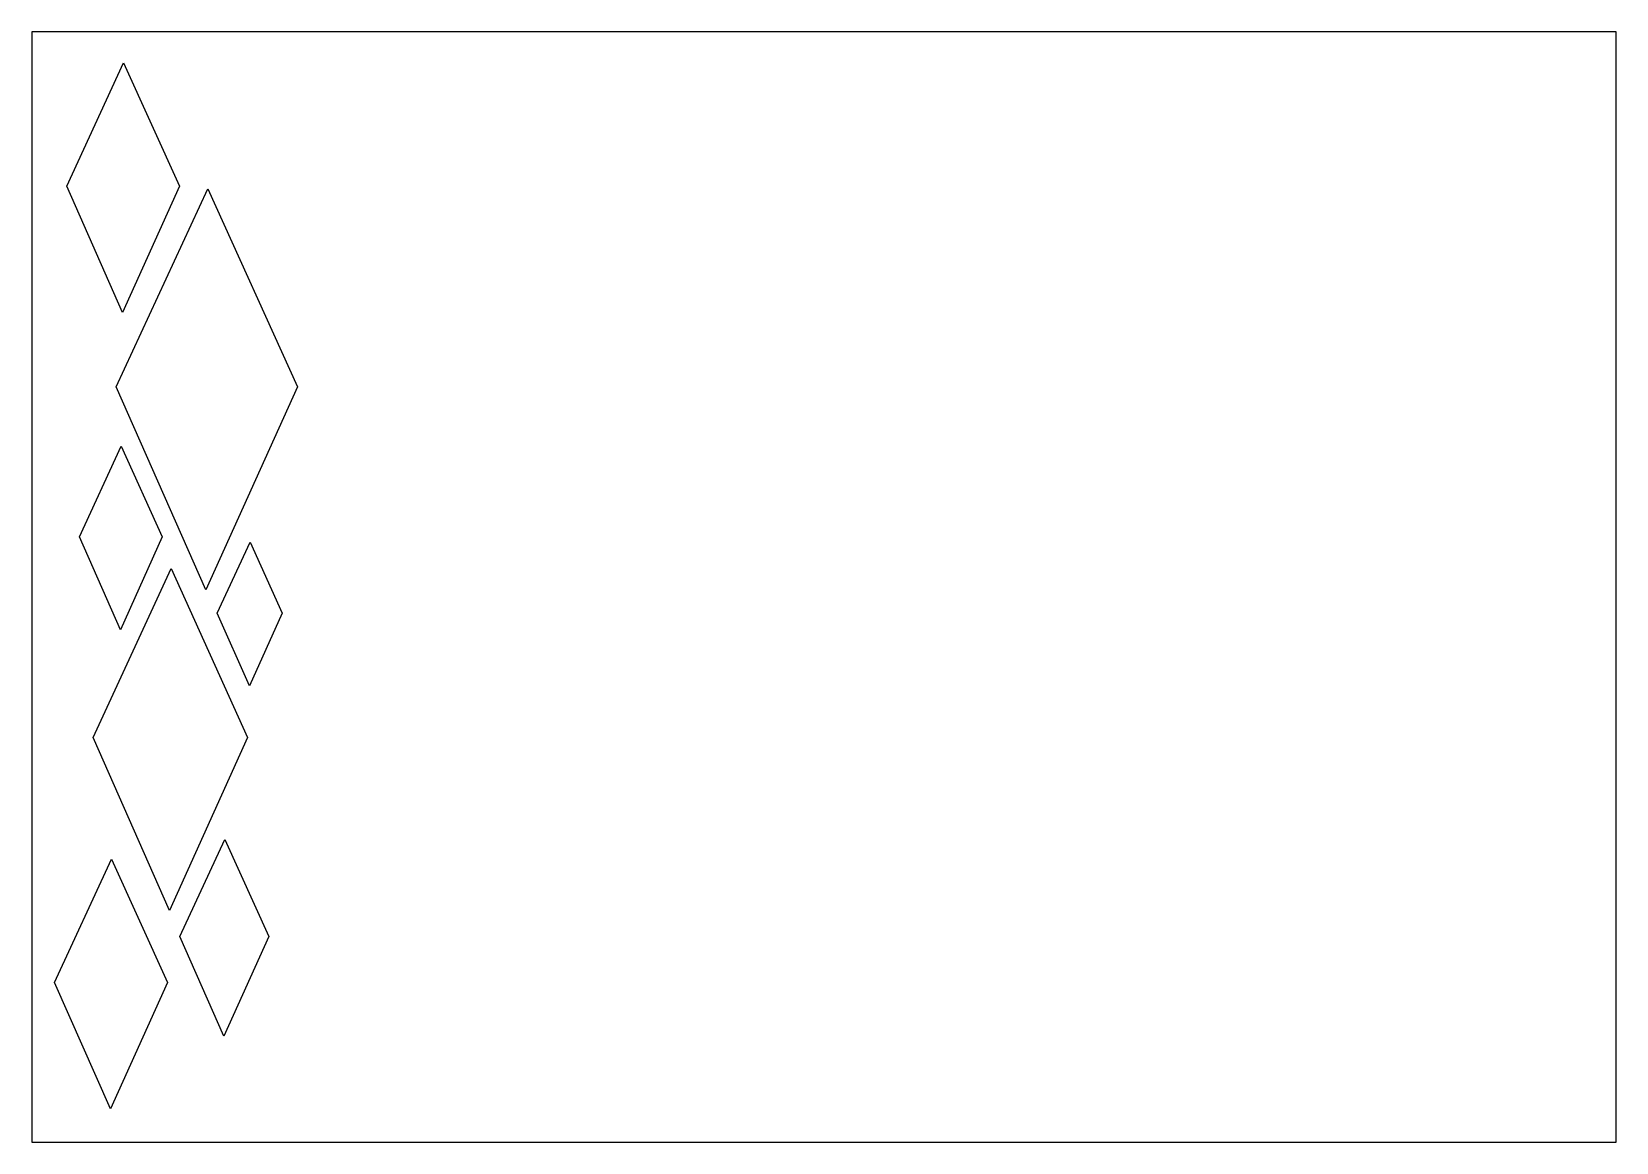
# Model space of a CAD drawing. Header units: centimetres. Extents: x -9.5 to 9.5, y -6.7 to 6.7.
import ezdxf

# ---------------------------------------------------------------- set-up
doc = ezdxf.new("R2010")
doc.units = ezdxf.units.CM
doc.header["$MEASUREMENT"] = 0
doc.layers.add('Camada 1', color=7, linetype='Continuous')

msp = doc.modelspace()

# ---------------------------------------------------------------- linework, layer by layer
at = {"layer": 'Camada 1'}
for points in [[(-9.51763, -6.66971), (-9.51763, -6.66971), (-9.51763, 6.66971), (-9.51763, 6.66971), (-9.51763, 6.66971), (-9.51763, 6.66971), (9.51763, 6.66971), (9.51763, 6.66971), (9.51763, 6.66971), (9.51763, 6.66971), (9.51763, -6.66971), (9.51763, -6.66971), (9.51763, -6.66971), (9.51763, -6.66971), (-9.51763, -6.66971), (-9.51763, -6.66971)], [(-9.09731, 4.81371), (-9.09731, 4.81371), (-8.42773, 3.29519), (-8.42773, 3.29519), (-8.42773, 3.29519), (-8.42773, 3.29519), (-7.74246, 4.81371), (-7.74246, 4.81371), (-7.74246, 4.81371), (-7.74246, 4.81371), (-8.41297, 6.29593), (-8.41297, 6.29593), (-8.41297, 6.29593), (-8.41297, 6.29593), (-9.09731, 4.81371), (-9.09731, 4.81371)], [(-8.50139, 2.40346), (-8.50139, 2.40346), (-7.42647, -0.03433), (-7.42647, -0.03433), (-7.42647, -0.03433), (-7.42647, -0.03433), (-6.32636, 2.40346), (-6.32636, 2.40346), (-6.32636, 2.40346), (-6.32636, 2.40346), (-7.40274, 4.78297), (-7.40274, 4.78297), (-7.40274, 4.78297), (-7.40274, 4.78297), (-8.50139, 2.40346), (-8.50139, 2.40346)], [(-8.94346, 0.60181), (-8.94346, 0.60181), (-8.45186, -0.51304), (-8.45186, -0.51304), (-8.45186, -0.51304), (-8.45186, -0.51304), (-7.94873, 0.60181), (-7.94873, 0.60181), (-7.94873, 0.60181), (-7.94873, 0.60181), (-8.44099, 1.69004), (-8.44099, 1.69004), (-8.44099, 1.69004), (-8.44099, 1.69004), (-8.94346, 0.60181), (-8.94346, 0.60181)], [(-7.28775, -0.31384), (-7.28775, -0.31384), (-6.90297, -1.18654), (-6.90297, -1.18654), (-6.90297, -1.18654), (-6.90297, -1.18654), (-6.50914, -0.31384), (-6.50914, -0.31384), (-6.50914, -0.31384), (-6.50914, -0.31384), (-6.89445, 0.53799), (-6.89445, 0.53799), (-6.89445, 0.53799), (-6.89445, 0.53799), (-7.28775, -0.31384), (-7.28775, -0.31384)], [(-8.77757, -1.80749), (-8.77757, -1.80749), (-7.86126, -3.88558), (-7.86126, -3.88558), (-7.86126, -3.88558), (-7.86126, -3.88558), (-6.92347, -1.80749), (-6.92347, -1.80749), (-6.92347, -1.80749), (-6.92347, -1.80749), (-7.84102, 0.22091), (-7.84102, 0.22091), (-7.84102, 0.22091), (-7.84102, 0.22091), (-8.77757, -1.80749), (-8.77757, -1.80749)], [(-7.73643, -4.19916), (-7.73643, -4.19916), (-7.20925, -5.39476), (-7.20925, -5.39476), (-7.20925, -5.39476), (-7.20925, -5.39476), (-6.66971, -4.19916), (-6.66971, -4.19916), (-6.66971, -4.19916), (-6.66971, -4.19916), (-7.19763, -3.03216), (-7.19763, -3.03216), (-7.19763, -3.03216), (-7.19763, -3.03216), (-7.73643, -4.19916), (-7.73643, -4.19916)], [(-9.24244, -4.75092), (-9.24244, -4.75092), (-8.57286, -6.26944), (-8.57286, -6.26944), (-8.57286, -6.26944), (-8.57286, -6.26944), (-7.88759, -4.75092), (-7.88759, -4.75092), (-7.88759, -4.75092), (-7.88759, -4.75092), (-8.55807, -3.2687), (-8.55807, -3.2687), (-8.55807, -3.2687), (-8.55807, -3.2687), (-9.24244, -4.75092), (-9.24244, -4.75092)]]:
    msp.add_open_spline(points, degree=3, knots=[0, 0, 0, 0, 0.2, 0.2, 0.2, 0.2, 0.4, 0.4, 0.4, 0.4, 0.6, 0.6, 0.6, 0.6, 1, 1, 1, 1], dxfattribs=at)

doc.saveas('drawing.dxf')
